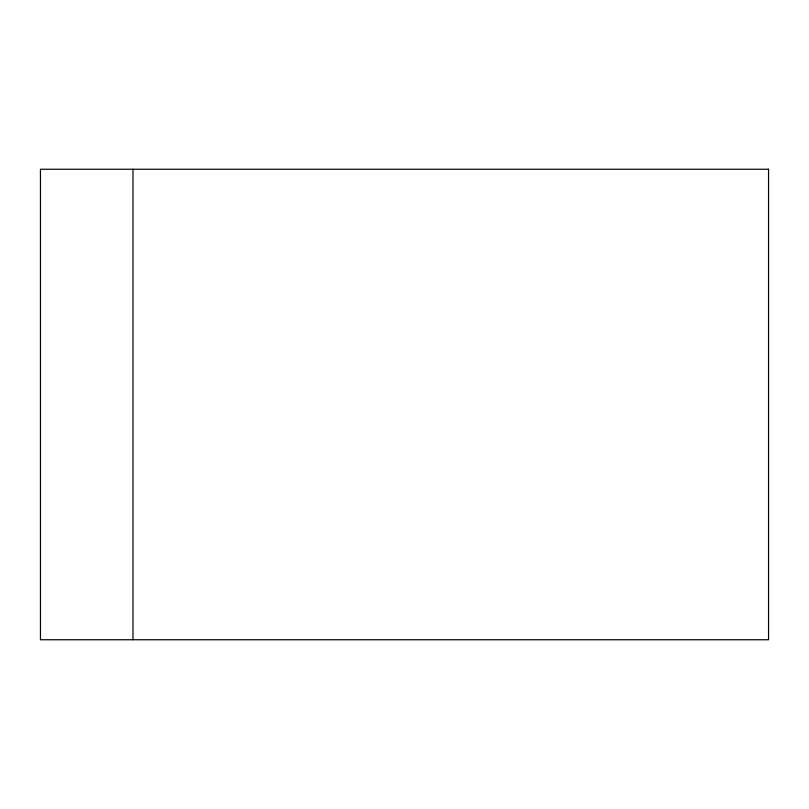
<?xml version="1.0" encoding="UTF-8"?>
<svg xmlns="http://www.w3.org/2000/svg" width="809" height="809" viewBox="0 0 809 809"><rect width="100%" height="100%" fill="white"/><g stroke="black" fill="none" stroke-linecap="round" stroke-linejoin="round"><path stroke-width="1.21" d="M132.979 169.253L132.979 639.747M768.55 169.253L40.45 169.253L40.45 639.747L768.55 639.747L768.55 169.253"/></g></svg>
